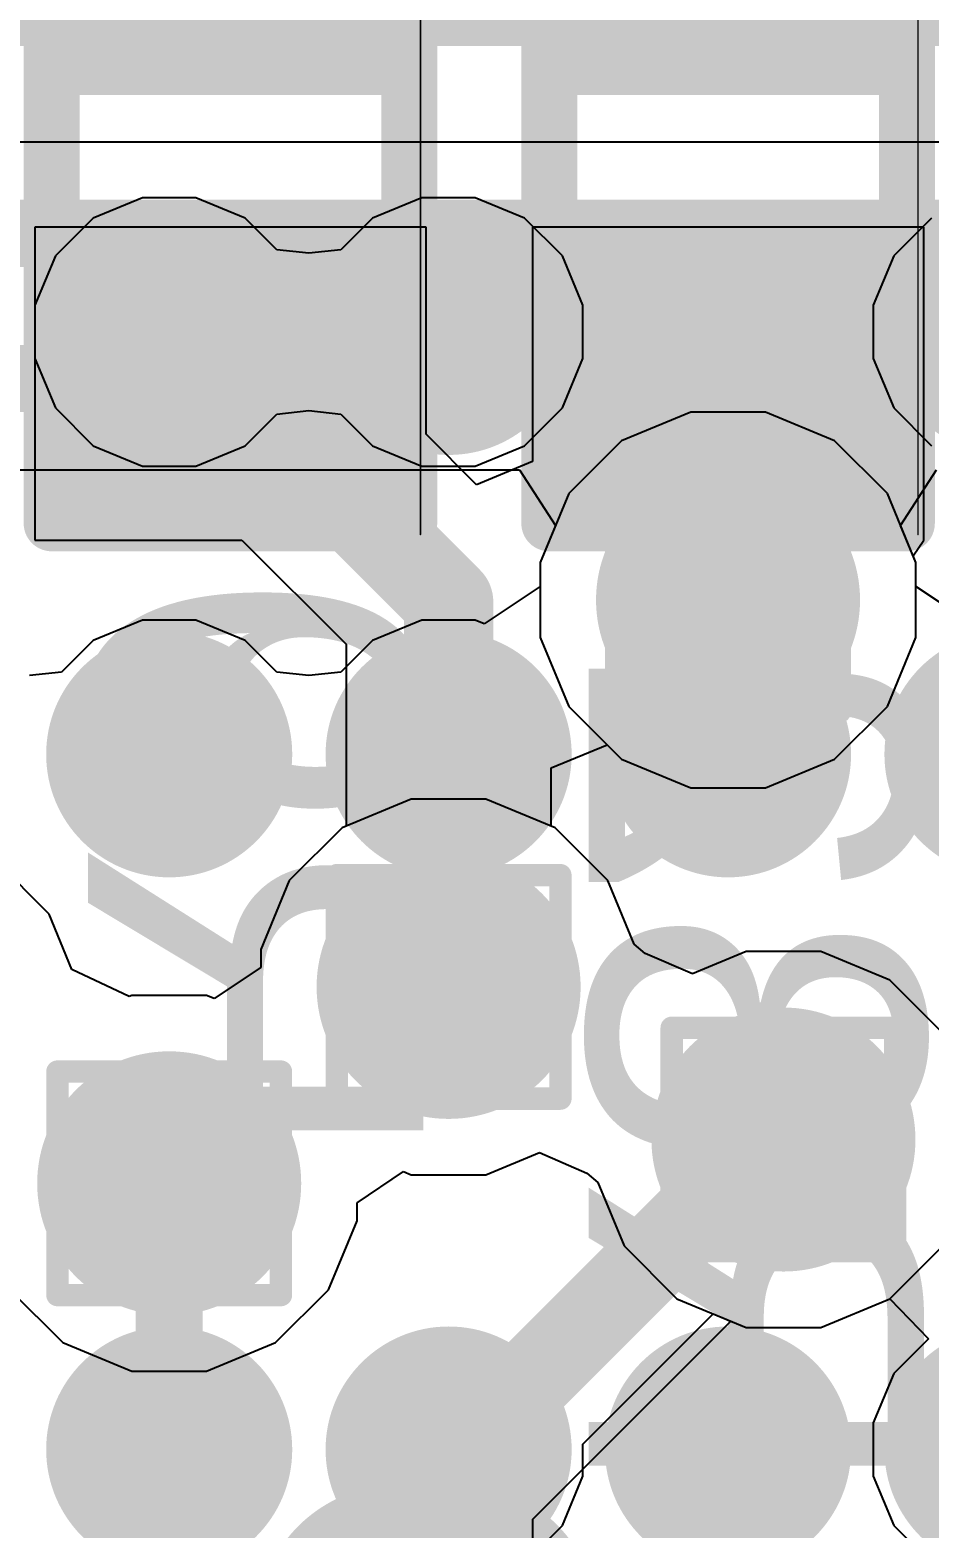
# Model space of a CAD drawing. Header units: inches. Extents: x -11 to 5433, y -4 to 5447.
# Drawn here: x 13.407 to 15.45, y 1.218 to 4.623 of the extents above; entities that cross this region are included whole.
import ezdxf

# ---------------------------------------------------------------- set-up
doc = ezdxf.new("R2010")
doc.units = ezdxf.units.IN
for name, color, linetype in [('Bottom Layer', 5, 'Continuous'), ('Bottom Overlay', 54, 'Continuous'), ('Bottom Paste', 16, 'Continuous'), ('Bottom Solder', 6, 'Continuous'), ('Drill Drawing', 1, 'Continuous'), ('Ground', 16, 'Continuous'), ('Mechanical 4', 56, 'Continuous'), ('Power', 76, 'Continuous'), ('Top Layer', 1, 'Continuous'), ('Top Overlay', 2, 'Continuous'), ('Top Paste', 8, 'Continuous'), ('Top Solder', 216, 'Continuous'), ('Via Holes', 16, 'Continuous')]:
    doc.layers.add(name, color=color, linetype=linetype)
doc.styles.add('Arial', font='', dxfattribs={"height": 0.2})
doc.styles.add('Arial_Bold', font='', dxfattribs={"height": 0.2})
doc.styles.get('Arial').set_extended_font_data('Arial')
doc.styles.get('Arial_Bold').set_extended_font_data('Arial', bold=True)

# ---------------------------------------------------------------- blocks, each defined once
blk = doc.blocks.new('R___0402_B_89')
at = {"layer": 'Bottom Layer'}
for points in [[(-0.2413, 0.3175), (-0.2413, -0.3175), (-0.6985, -0.3175), (-0.6985, 0.3175)], [(0.6985, 0.3175), (0.6985, -0.3175), (0.2413, -0.3175), (0.2413, 0.3175)]]:
    blk.add_hatch(color=5, dxfattribs=at).paths.add_polyline_path(points)
at = {"layer": 'Bottom Paste'}
for points in [[(-0.2413, 0.3175), (-0.2413, -0.3175), (-0.6985, -0.3175), (-0.6985, 0.3175)], [(0.6985, 0.3175), (0.6985, -0.3175), (0.2413, -0.3175), (0.2413, 0.3175)]]:
    blk.add_hatch(color=16, dxfattribs=at).paths.add_polyline_path(points)
at = {"layer": 'Bottom Solder'}
for points in [[(-0.1863, 0.3725), (-0.1863, -0.3725), (-0.7535, -0.3725), (-0.7535, 0.3725)], [(0.7535, 0.3725), (0.7535, -0.3725), (0.1863, -0.3725), (0.1863, 0.3725)]]:
    blk.add_hatch(color=6, dxfattribs=at).paths.add_polyline_path(points)
at = {"layer": 'Bottom Overlay'}
for points in [[(0.7874, 0.4064, 0.127, 0.127, 0), (-0.7874, 0.4064, 0.127, 0.127, 0)], [(-0.7874, -0.4064, 0.127, 0.127, 0), (-0.7874, 0.4064, 0.127, 0.127, 0)], [(0.7874, -0.4064, 0.127, 0.127, 0), (0.7874, 0.4064, 0.127, 0.127, 0)], [(0.8128, 0.4318, 0.00323, 0.00323, 0), (-0.8128, 0.4318, 0.00323, 0.00323, 0)], [(0.7874, -0.4064, 0.127, 0.127, 0), (-0.7874, -0.4064, 0.127, 0.127, 0)]]:
    blk.add_lwpolyline(points, format="xyseb", dxfattribs=at)
for points in [[(-0.8191, 0.4064, 0.0635, 0.0635, 1), (-0.7556, 0.4064, 0.0635, 0.0635, 1)], [(-0.8191, 0.4064, 0.0635, 0.0635, 1), (-0.7556, 0.4064, 0.0635, 0.0635, 1)], [(0.7556, 0.4064, 0.0635, 0.0635, 1), (0.8191, 0.4064, 0.0635, 0.0635, 1)], [(0.7556, 0.4064, 0.0635, 0.0635, 1), (0.8191, 0.4064, 0.0635, 0.0635, 1)], [(-0.8136, 0.4318, 0.00161, 0.00161, 1), (-0.812, 0.4318, 0.00161, 0.00161, 1)], [(0.812, 0.4318, 0.00161, 0.00161, 1), (0.8136, 0.4318, 0.00161, 0.00161, 1)], [(-0.8191, -0.4064, 0.0635, 0.0635, 1), (-0.7556, -0.4064, 0.0635, 0.0635, 1)], [(-0.8191, -0.4064, 0.0635, 0.0635, 1), (-0.7556, -0.4064, 0.0635, 0.0635, 1)], [(0.7556, -0.4064, 0.0635, 0.0635, 1), (0.8191, -0.4064, 0.0635, 0.0635, 1)], [(0.7556, -0.4064, 0.0635, 0.0635, 1), (0.8191, -0.4064, 0.0635, 0.0635, 1)]]:
    blk.add_lwpolyline(points, format="xyseb", close=True, dxfattribs=at)
blk = doc.blocks.new('R___0402_B_105')
at = {"layer": 'Bottom Layer'}
for points in [[(-0.2413, 0.3175), (-0.2413, -0.3175), (-0.6985, -0.3175), (-0.6985, 0.3175)], [(0.6985, 0.3175), (0.6985, -0.3175), (0.2413, -0.3175), (0.2413, 0.3175)]]:
    blk.add_hatch(color=5, dxfattribs=at).paths.add_polyline_path(points)
at = {"layer": 'Bottom Paste'}
for points in [[(-0.2413, 0.3175), (-0.2413, -0.3175), (-0.6985, -0.3175), (-0.6985, 0.3175)], [(0.6985, 0.3175), (0.6985, -0.3175), (0.2413, -0.3175), (0.2413, 0.3175)]]:
    blk.add_hatch(color=16, dxfattribs=at).paths.add_polyline_path(points)
at = {"layer": 'Bottom Solder'}
for points in [[(-0.1863, 0.3725), (-0.1863, -0.3725), (-0.7535, -0.3725), (-0.7535, 0.3725)], [(0.7535, 0.3725), (0.7535, -0.3725), (0.1863, -0.3725), (0.1863, 0.3725)]]:
    blk.add_hatch(color=6, dxfattribs=at).paths.add_polyline_path(points)
at = {"layer": 'Bottom Overlay'}
for points in [[(0.7874, 0.4064, 0.127, 0.127, 0), (-0.7874, 0.4064, 0.127, 0.127, 0)], [(-0.7874, -0.4064, 0.127, 0.127, 0), (-0.7874, 0.4064, 0.127, 0.127, 0)], [(0.7874, -0.4064, 0.127, 0.127, 0), (0.7874, 0.4064, 0.127, 0.127, 0)], [(0.8128, 0.4318, 0.00323, 0.00323, 0), (-0.8128, 0.4318, 0.00323, 0.00323, 0)], [(0.7874, -0.4064, 0.127, 0.127, 0), (-0.7874, -0.4064, 0.127, 0.127, 0)]]:
    blk.add_lwpolyline(points, format="xyseb", dxfattribs=at)
for points in [[(-0.8191, 0.4064, 0.0635, 0.0635, 1), (-0.7556, 0.4064, 0.0635, 0.0635, 1)], [(-0.8191, 0.4064, 0.0635, 0.0635, 1), (-0.7556, 0.4064, 0.0635, 0.0635, 1)], [(0.7556, 0.4064, 0.0635, 0.0635, 1), (0.8191, 0.4064, 0.0635, 0.0635, 1)], [(0.7556, 0.4064, 0.0635, 0.0635, 1), (0.8191, 0.4064, 0.0635, 0.0635, 1)], [(-0.8136, 0.4318, 0.00161, 0.00161, 1), (-0.812, 0.4318, 0.00161, 0.00161, 1)], [(0.812, 0.4318, 0.00161, 0.00161, 1), (0.8136, 0.4318, 0.00161, 0.00161, 1)], [(-0.8191, -0.4064, 0.0635, 0.0635, 1), (-0.7556, -0.4064, 0.0635, 0.0635, 1)], [(-0.8191, -0.4064, 0.0635, 0.0635, 1), (-0.7556, -0.4064, 0.0635, 0.0635, 1)], [(0.7556, -0.4064, 0.0635, 0.0635, 1), (0.8191, -0.4064, 0.0635, 0.0635, 1)], [(0.7556, -0.4064, 0.0635, 0.0635, 1), (0.8191, -0.4064, 0.0635, 0.0635, 1)]]:
    blk.add_lwpolyline(points, format="xyseb", close=True, dxfattribs=at)
blk = doc.blocks.new('ADM6_30_01_5_L_4_2_A_TR_158')
at = {"layer": 'Top Layer'}
h = blk.add_hatch(color=1, dxfattribs=at)
edge = h.paths.add_edge_path()
edge.add_arc((0.3175, 0.79), 0.178, 0, 360)
h = blk.add_hatch(color=1, dxfattribs=at)
edge = h.paths.add_edge_path()
edge.add_arc((0.9525, 0.79), 0.178, 0, 360)
h = blk.add_hatch(color=1, dxfattribs=at)
edge = h.paths.add_edge_path()
edge.add_arc((1.5875, 0.79), 0.178, 0, 360)
h = blk.add_hatch(color=1, dxfattribs=at)
edge = h.paths.add_edge_path()
edge.add_arc((0.3175, -0.79), 0.178, 0, 360)
h = blk.add_hatch(color=1, dxfattribs=at)
edge = h.paths.add_edge_path()
edge.add_arc((0.9525, -0.79), 0.178, 0, 360)
h = blk.add_hatch(color=1, dxfattribs=at)
edge = h.paths.add_edge_path()
edge.add_arc((1.5875, -0.79), 0.178, 0, 360)
h = blk.add_hatch(color=1, dxfattribs=at)
edge = h.paths.add_edge_path()
edge.add_arc((0.3175, -1.75), 0.178, 0, 360)
h = blk.add_hatch(color=1, dxfattribs=at)
edge = h.paths.add_edge_path()
edge.add_arc((0.9525, -1.75), 0.178, 0, 360)
h = blk.add_hatch(color=1, dxfattribs=at)
edge = h.paths.add_edge_path()
edge.add_arc((1.5875, -1.75), 0.178, 0, 360)
at = {"layer": 'Top Paste'}
h = blk.add_hatch(color=8, dxfattribs=at)
edge = h.paths.add_edge_path()
edge.add_arc((0.3175, 0.79), 0.178, 0, 360)
h = blk.add_hatch(color=8, dxfattribs=at)
edge = h.paths.add_edge_path()
edge.add_arc((0.9525, 0.79), 0.178, 0, 360)
h = blk.add_hatch(color=8, dxfattribs=at)
edge = h.paths.add_edge_path()
edge.add_arc((1.5875, 0.79), 0.178, 0, 360)
h = blk.add_hatch(color=8, dxfattribs=at)
edge = h.paths.add_edge_path()
edge.add_arc((0.3175, -0.79), 0.178, 0, 360)
h = blk.add_hatch(color=8, dxfattribs=at)
edge = h.paths.add_edge_path()
edge.add_arc((0.9525, -0.79), 0.178, 0, 360)
h = blk.add_hatch(color=8, dxfattribs=at)
edge = h.paths.add_edge_path()
edge.add_arc((1.5875, -0.79), 0.178, 0, 360)
h = blk.add_hatch(color=8, dxfattribs=at)
edge = h.paths.add_edge_path()
edge.add_arc((0.3175, -1.75), 0.178, 0, 360)
h = blk.add_hatch(color=8, dxfattribs=at)
edge = h.paths.add_edge_path()
edge.add_arc((0.9525, -1.75), 0.178, 0, 360)
h = blk.add_hatch(color=8, dxfattribs=at)
edge = h.paths.add_edge_path()
edge.add_arc((1.5875, -1.75), 0.178, 0, 360)
at = {"layer": 'Top Solder'}
h = blk.add_hatch(color=216, dxfattribs=at)
edge = h.paths.add_edge_path()
edge.add_arc((-0.3175, 0.79), 0.2796, 0, 360)
h = blk.add_hatch(color=216, dxfattribs=at)
edge = h.paths.add_edge_path()
edge.add_arc((0.3175, 0.79), 0.2796, 0, 360)
h = blk.add_hatch(color=216, dxfattribs=at)
edge = h.paths.add_edge_path()
edge.add_arc((0.9525, 0.79), 0.2796, 0, 360)
h = blk.add_hatch(color=216, dxfattribs=at)
edge = h.paths.add_edge_path()
edge.add_arc((1.5875, 0.79), 0.2796, 0, 360)
h = blk.add_hatch(color=216, dxfattribs=at)
edge = h.paths.add_edge_path()
edge.add_arc((-0.3175, -0.79), 0.2796, 0, 360)
h = blk.add_hatch(color=216, dxfattribs=at)
edge = h.paths.add_edge_path()
edge.add_arc((0.3175, -0.79), 0.2796, 0, 360)
h = blk.add_hatch(color=216, dxfattribs=at)
edge = h.paths.add_edge_path()
edge.add_arc((0.9525, -0.79), 0.2796, 0, 360)
h = blk.add_hatch(color=216, dxfattribs=at)
edge = h.paths.add_edge_path()
edge.add_arc((1.5875, -0.79), 0.2796, 0, 360)
h = blk.add_hatch(color=216, dxfattribs=at)
edge = h.paths.add_edge_path()
edge.add_arc((-0.3175, -1.75), 0.2796, 0, 360)
h = blk.add_hatch(color=216, dxfattribs=at)
edge = h.paths.add_edge_path()
edge.add_arc((0.3175, -1.75), 0.2796, 0, 360)
h = blk.add_hatch(color=216, dxfattribs=at)
edge = h.paths.add_edge_path()
edge.add_arc((0.9525, -1.75), 0.2796, 0, 360)
h = blk.add_hatch(color=216, dxfattribs=at)
edge = h.paths.add_edge_path()
edge.add_arc((1.5875, -1.75), 0.2796, 0, 360)
at = {"layer": 'Top Overlay'}
blk.add_lwpolyline([(11.885, -2.5, 0.2, 0.2, 0), (-11.885, -2.5, 0.2, 0.2, 0)], format="xyseb", dxfattribs=at)

msp = doc.modelspace()

# ---------------------------------------------------------------- hatches: boundary and pattern name
at = {"layer": 'Bottom Layer'}
h = msp.add_hatch(color=5, dxfattribs=at)
edge = h.paths.add_edge_path()
edge.add_arc((14.9931, 3.3274), 0.3, 0, 360)
h = msp.add_hatch(color=5, dxfattribs=at)
edge = h.paths.add_edge_path()
edge.add_arc((14.3581, 2.4481), 0.3, 0, 360)
h = msp.add_hatch(color=5, dxfattribs=at)
edge = h.paths.add_edge_path()
edge.add_arc((15.119, 2.1012), 0.3, 0, 360)
h = msp.add_hatch(color=5, dxfattribs=at)
edge = h.paths.add_edge_path()
edge.add_arc((13.7231, 2.0017), 0.3, 0, 360)
at = {"layer": 'Ground'}
h = msp.add_hatch(color=16, dxfattribs=at)
edge = h.paths.add_edge_path()
edge.add_arc((14.9931, 3.3274), 0.3, 0, 360)
h = msp.add_hatch(color=16, dxfattribs=at)
edge = h.paths.add_edge_path()
edge.add_arc((14.3581, 2.4481), 0.3, 0, 360)
h = msp.add_hatch(color=16, dxfattribs=at)
edge = h.paths.add_edge_path()
edge.add_arc((15.119, 2.1012), 0.3, 0, 360)
h = msp.add_hatch(color=16, dxfattribs=at)
edge = h.paths.add_edge_path()
edge.add_arc((13.7231, 2.0017), 0.3, 0, 360)
at = {"layer": 'Power'}
h = msp.add_hatch(color=76, dxfattribs=at)
edge = h.paths.add_edge_path()
edge.add_arc((14.9931, 3.3274), 0.3, 0, 360)
h = msp.add_hatch(color=76, dxfattribs=at)
edge = h.paths.add_edge_path()
edge.add_arc((14.3581, 2.4481), 0.3, 0, 360)
h = msp.add_hatch(color=76, dxfattribs=at)
edge = h.paths.add_edge_path()
edge.add_arc((15.119, 2.1012), 0.3, 0, 360)
h = msp.add_hatch(color=76, dxfattribs=at)
edge = h.paths.add_edge_path()
edge.add_arc((13.7231, 2.0017), 0.3, 0, 360)
at = {"layer": 'Top Layer'}
h = msp.add_hatch(color=1, dxfattribs=at)
edge = h.paths.add_edge_path()
edge.add_arc((14.9931, 3.3274), 0.3, 0, 360)
h = msp.add_hatch(color=1, dxfattribs=at)
edge = h.paths.add_edge_path()
edge.add_arc((14.3581, 2.4481), 0.3, 0, 360)
h = msp.add_hatch(color=1, dxfattribs=at)
edge = h.paths.add_edge_path()
edge.add_arc((15.119, 2.1012), 0.3, 0, 360)
h = msp.add_hatch(color=1, dxfattribs=at)
edge = h.paths.add_edge_path()
edge.add_arc((13.7231, 2.0017), 0.3, 0, 360)
msp.add_hatch(color=1, dxfattribs=at).paths.add_polyline_path([(14.8672, 0.2362), (15.119, 0.2362), (15.119, 1.5824), (14.8672, 1.5824)])
at = {"layer": 'Via Holes'}
h = msp.add_hatch(color=7, dxfattribs=at)
edge = h.paths.add_edge_path()
edge.add_arc((14.9931, 3.3274), 0.15, 0, 360)
h = msp.add_hatch(color=7, dxfattribs=at)
edge = h.paths.add_edge_path()
edge.add_arc((14.3581, 2.4481), 0.15, 0, 360)
h = msp.add_hatch(color=7, dxfattribs=at)
edge = h.paths.add_edge_path()
edge.add_arc((15.119, 2.1012), 0.15, 0, 360)
h = msp.add_hatch(color=7, dxfattribs=at)
edge = h.paths.add_edge_path()
edge.add_arc((13.7231, 2.0017), 0.15, 0, 360)

# ---------------------------------------------------------------- linework, layer by layer
at = {"layer": 'Bottom Layer'}
for p, q in [((14.3068, 4.1747), (13.4178, 4.1747)), ((13.4178, 4.1747), (13.4178, 3.4635)), ((14.3068, 3.7042), (14.3068, 4.1747)), ((15.4377, 4.1747), (14.5487, 4.1747)), ((14.5487, 4.1747), (14.5487, 3.6419)), ((15.4377, 3.4635), (15.4377, 4.1747)), ((14.4217, 3.5893), (14.3068, 3.7042)), ((14.5487, 3.6419), (14.4217, 3.5893)), ((13.4178, 3.4635), (13.8883, 3.4635)), ((13.8883, 3.4635), (14.125, 3.2267)), ((15.4138, 3.4276), (15.4377, 3.4635)), ((15.4377, 3.4635), (15.4377, 3.4635)), ((15.4201, 3.4124), (15.4138, 3.4276)), ((15.4201, 3.2425), (15.4201, 3.4124)), ((15.3551, 3.0856), (15.4201, 3.2425)), ((14.125, 3.2267), (14.125, 2.8137)), ((15.235, 2.9655), (15.3551, 3.0856)), ((14.5912, 2.9459), (14.7182, 2.9985)), ((14.7182, 2.9985), (14.7512, 2.9655)), ((14.7512, 2.9655), (14.9082, 2.9004)), ((15.078, 2.9004), (15.235, 2.9655)), ((14.5912, 2.8137), (14.5912, 2.9459)), ((14.9082, 2.9004), (15.078, 2.9004)), ((14.1162, 2.81), (13.9961, 2.6899)), ((14.125, 2.8137), (14.1162, 2.81)), ((14.6, 2.81), (14.5912, 2.8137)), ((14.7201, 2.6899), (14.6, 2.81)), ((13.4501, 2.6136), (13.33, 2.7337)), ((13.9961, 2.6899), (13.9311, 2.533)), ((14.7799, 2.5456), (14.7201, 2.6899)), ((13.5021, 2.488), (13.4501, 2.6136)), ((13.9311, 2.533), (13.9311, 2.4921)), ((14.8049, 2.5243), (14.7799, 2.5456)), ((14.9121, 2.4777), (14.8049, 2.5243)), ((15.034, 2.5282), (14.9121, 2.4777)), ((15.2039, 2.5282), (15.034, 2.5282)), ((15.3608, 2.4632), (15.2039, 2.5282)), ((13.6324, 2.4264), (13.5021, 2.488)), ((13.9311, 2.4921), (13.8255, 2.4215)), ((15.481, 2.3431), (15.3608, 2.4632)), ((13.6382, 2.4287), (13.6324, 2.4264)), ((13.808, 2.4287), (13.6382, 2.4287)), ((13.8255, 2.4215), (13.808, 2.4287)), ((15.3608, 1.7392), (15.481, 1.8593)), ((15.2039, 1.6742), (15.3608, 1.7392)), ((14.5492, 1.2384), (14.9993, 1.6886)), ((14.9993, 1.6886), (15.034, 1.6742)), ((15.034, 1.6742), (15.2039, 1.6742)), ((14.5492, 0.1266), (14.5492, 1.2384))]:
    msp.add_line(p, q, dxfattribs=at)
for points in [[(13.8623, 3.8191, 0.2032, 0.2032, 0), (14.3581, 3.3233, 0.2032, 0.2032, 0)], [(14.9931, 3.3274, 0.2032, 0.2032, 0), (14.9931, 3.8191, 0.2032, 0.2032, 0)], [(14.3581, 2.4481, 0.2032, 0.2032, 0), (14.3581, 3.3233, 0.2032, 0.2032, 0)], [(14.342, 1.3242, 0.1524, 0.1524, 0), (15.119, 2.1012, 0.1524, 0.1524, 0)], [(13.7231, 1.1755, 0.1524, 0.1524, 0), (13.7231, 2.0017, 0.1524, 0.1524, 0)], [(14.342, 0.1265, 0.1524, 0.1524, 0), (14.342, 1.3242, 0.1524, 0.1524, 0)], [(12.8789, 0.3313, 0.1524, 0.1524, 0), (13.7231, 1.1755, 0.1524, 0.1524, 0)]]:
    msp.add_lwpolyline(points, format="xyseb", dxfattribs=at)
for points in [[(13.8115, 3.8191, 0.1016, 0.1016, 1), (13.9131, 3.8191, 0.1016, 0.1016, 1)], [(14.9423, 3.8191, 0.1016, 0.1016, 1), (15.0439, 3.8191, 0.1016, 0.1016, 1)], [(14.3073, 3.3233, 0.1016, 0.1016, 1), (14.4089, 3.3233, 0.1016, 0.1016, 1)], [(14.3073, 3.3233, 0.1016, 0.1016, 1), (14.4089, 3.3233, 0.1016, 0.1016, 1)], [(14.9423, 3.3274, 0.1016, 0.1016, 1), (15.0439, 3.3274, 0.1016, 0.1016, 1)], [(14.3073, 2.4481, 0.1016, 0.1016, 1), (14.4089, 2.4481, 0.1016, 0.1016, 1)], [(15.0809, 2.1012, 0.0762, 0.0762, 1), (15.1571, 2.1012, 0.0762, 0.0762, 1)], [(13.685, 2.0017, 0.0762, 0.0762, 1), (13.7612, 2.0017, 0.0762, 0.0762, 1)], [(14.3039, 1.3242, 0.0762, 0.0762, 1), (14.3801, 1.3242, 0.0762, 0.0762, 1)], [(14.3039, 1.3242, 0.0762, 0.0762, 1), (14.3801, 1.3242, 0.0762, 0.0762, 1)], [(13.685, 1.1755, 0.0762, 0.0762, 1), (13.7612, 1.1755, 0.0762, 0.0762, 1)], [(13.685, 1.1755, 0.0762, 0.0762, 1), (13.7612, 1.1755, 0.0762, 0.0762, 1)]]:
    msp.add_lwpolyline(points, format="xyseb", close=True, dxfattribs=at)
at = {"layer": 'Drill Drawing'}
for points in [[(14.7391, 3.5814, 0.0508, 0.0508, 0), (15.2471, 3.5814, 0.0508, 0.0508, 0)], [(14.7391, 3.0734, 0.0508, 0.0508, 0), (14.7391, 3.5814, 0.0508, 0.0508, 0)], [(15.2471, 3.0734, 0.0508, 0.0508, 0), (15.2471, 3.5814, 0.0508, 0.0508, 0)], [(14.8407, 3.4798, 0.0508, 0.0508, 0), (15.1455, 3.4798, 0.0508, 0.0508, 0)], [(14.8407, 3.175, 0.0508, 0.0508, 0), (14.8407, 3.4798, 0.0508, 0.0508, 0)], [(15.1455, 3.175, 0.0508, 0.0508, 0), (15.1455, 3.4798, 0.0508, 0.0508, 0)], [(14.8407, 3.175, 0.0508, 0.0508, 0), (15.1455, 3.175, 0.0508, 0.0508, 0)], [(14.7391, 3.0734, 0.0508, 0.0508, 0), (15.2471, 3.0734, 0.0508, 0.0508, 0)], [(14.1041, 2.7021, 0.0508, 0.0508, 0), (14.6121, 2.7021, 0.0508, 0.0508, 0)], [(14.1041, 2.1941, 0.0508, 0.0508, 0), (14.1041, 2.7021, 0.0508, 0.0508, 0)], [(14.6121, 2.1941, 0.0508, 0.0508, 0), (14.6121, 2.7021, 0.0508, 0.0508, 0)], [(14.2057, 2.6005, 0.0508, 0.0508, 0), (14.5105, 2.6005, 0.0508, 0.0508, 0)], [(14.2057, 2.2957, 0.0508, 0.0508, 0), (14.2057, 2.6005, 0.0508, 0.0508, 0)], [(14.5105, 2.2957, 0.0508, 0.0508, 0), (14.5105, 2.6005, 0.0508, 0.0508, 0)], [(14.865, 2.3552, 0.0508, 0.0508, 0), (15.373, 2.3552, 0.0508, 0.0508, 0)], [(14.865, 1.8472, 0.0508, 0.0508, 0), (14.865, 2.3552, 0.0508, 0.0508, 0)], [(15.373, 1.8472, 0.0508, 0.0508, 0), (15.373, 2.3552, 0.0508, 0.0508, 0)], [(14.2057, 2.2957, 0.0508, 0.0508, 0), (14.5105, 2.2957, 0.0508, 0.0508, 0)], [(13.4691, 2.2557, 0.0508, 0.0508, 0), (13.9771, 2.2557, 0.0508, 0.0508, 0)], [(13.4691, 1.7477, 0.0508, 0.0508, 0), (13.4691, 2.2557, 0.0508, 0.0508, 0)], [(13.9771, 1.7477, 0.0508, 0.0508, 0), (13.9771, 2.2557, 0.0508, 0.0508, 0)], [(14.9666, 2.2536, 0.0508, 0.0508, 0), (15.2714, 2.2536, 0.0508, 0.0508, 0)], [(14.9666, 1.9488, 0.0508, 0.0508, 0), (14.9666, 2.2536, 0.0508, 0.0508, 0)], [(15.2714, 1.9488, 0.0508, 0.0508, 0), (15.2714, 2.2536, 0.0508, 0.0508, 0)], [(14.1041, 2.1941, 0.0508, 0.0508, 0), (14.6121, 2.1941, 0.0508, 0.0508, 0)], [(13.5707, 2.1541, 0.0508, 0.0508, 0), (13.8755, 2.1541, 0.0508, 0.0508, 0)], [(13.5707, 1.8493, 0.0508, 0.0508, 0), (13.5707, 2.1541, 0.0508, 0.0508, 0)], [(13.8755, 1.8493, 0.0508, 0.0508, 0), (13.8755, 2.1541, 0.0508, 0.0508, 0)], [(14.9666, 1.9488, 0.0508, 0.0508, 0), (15.2714, 1.9488, 0.0508, 0.0508, 0)], [(13.5707, 1.8493, 0.0508, 0.0508, 0), (13.8755, 1.8493, 0.0508, 0.0508, 0)], [(14.865, 1.8472, 0.0508, 0.0508, 0), (15.373, 1.8472, 0.0508, 0.0508, 0)], [(13.4691, 1.7477, 0.0508, 0.0508, 0), (13.9771, 1.7477, 0.0508, 0.0508, 0)]]:
    msp.add_lwpolyline(points, format="xyseb", dxfattribs=at)
for points in [[(14.7264, 3.5814, 0.0254, 0.0254, 1), (14.7518, 3.5814, 0.0254, 0.0254, 1)], [(14.7264, 3.5814, 0.0254, 0.0254, 1), (14.7518, 3.5814, 0.0254, 0.0254, 1)], [(15.2344, 3.5814, 0.0254, 0.0254, 1), (15.2598, 3.5814, 0.0254, 0.0254, 1)], [(15.2344, 3.5814, 0.0254, 0.0254, 1), (15.2598, 3.5814, 0.0254, 0.0254, 1)], [(14.828, 3.4798, 0.0254, 0.0254, 1), (14.8534, 3.4798, 0.0254, 0.0254, 1)], [(14.828, 3.4798, 0.0254, 0.0254, 1), (14.8534, 3.4798, 0.0254, 0.0254, 1)], [(15.1328, 3.4798, 0.0254, 0.0254, 1), (15.1582, 3.4798, 0.0254, 0.0254, 1)], [(15.1328, 3.4798, 0.0254, 0.0254, 1), (15.1582, 3.4798, 0.0254, 0.0254, 1)], [(14.828, 3.175, 0.0254, 0.0254, 1), (14.8534, 3.175, 0.0254, 0.0254, 1)], [(14.828, 3.175, 0.0254, 0.0254, 1), (14.8534, 3.175, 0.0254, 0.0254, 1)], [(15.1328, 3.175, 0.0254, 0.0254, 1), (15.1582, 3.175, 0.0254, 0.0254, 1)], [(15.1328, 3.175, 0.0254, 0.0254, 1), (15.1582, 3.175, 0.0254, 0.0254, 1)], [(14.7264, 3.0734, 0.0254, 0.0254, 1), (14.7518, 3.0734, 0.0254, 0.0254, 1)], [(14.7264, 3.0734, 0.0254, 0.0254, 1), (14.7518, 3.0734, 0.0254, 0.0254, 1)], [(15.2344, 3.0734, 0.0254, 0.0254, 1), (15.2598, 3.0734, 0.0254, 0.0254, 1)], [(15.2344, 3.0734, 0.0254, 0.0254, 1), (15.2598, 3.0734, 0.0254, 0.0254, 1)], [(14.0914, 2.7021, 0.0254, 0.0254, 1), (14.1168, 2.7021, 0.0254, 0.0254, 1)], [(14.0914, 2.7021, 0.0254, 0.0254, 1), (14.1168, 2.7021, 0.0254, 0.0254, 1)], [(14.5994, 2.7021, 0.0254, 0.0254, 1), (14.6248, 2.7021, 0.0254, 0.0254, 1)], [(14.5994, 2.7021, 0.0254, 0.0254, 1), (14.6248, 2.7021, 0.0254, 0.0254, 1)], [(14.193, 2.6005, 0.0254, 0.0254, 1), (14.2184, 2.6005, 0.0254, 0.0254, 1)], [(14.193, 2.6005, 0.0254, 0.0254, 1), (14.2184, 2.6005, 0.0254, 0.0254, 1)], [(14.4978, 2.6005, 0.0254, 0.0254, 1), (14.5232, 2.6005, 0.0254, 0.0254, 1)], [(14.4978, 2.6005, 0.0254, 0.0254, 1), (14.5232, 2.6005, 0.0254, 0.0254, 1)], [(14.8523, 2.3552, 0.0254, 0.0254, 1), (14.8777, 2.3552, 0.0254, 0.0254, 1)], [(14.8523, 2.3552, 0.0254, 0.0254, 1), (14.8777, 2.3552, 0.0254, 0.0254, 1)], [(15.3603, 2.3552, 0.0254, 0.0254, 1), (15.3857, 2.3552, 0.0254, 0.0254, 1)], [(15.3603, 2.3552, 0.0254, 0.0254, 1), (15.3857, 2.3552, 0.0254, 0.0254, 1)], [(14.193, 2.2957, 0.0254, 0.0254, 1), (14.2184, 2.2957, 0.0254, 0.0254, 1)], [(14.193, 2.2957, 0.0254, 0.0254, 1), (14.2184, 2.2957, 0.0254, 0.0254, 1)], [(14.4978, 2.2957, 0.0254, 0.0254, 1), (14.5232, 2.2957, 0.0254, 0.0254, 1)], [(14.4978, 2.2957, 0.0254, 0.0254, 1), (14.5232, 2.2957, 0.0254, 0.0254, 1)], [(13.4564, 2.2557, 0.0254, 0.0254, 1), (13.4818, 2.2557, 0.0254, 0.0254, 1)], [(13.4564, 2.2557, 0.0254, 0.0254, 1), (13.4818, 2.2557, 0.0254, 0.0254, 1)], [(13.9644, 2.2557, 0.0254, 0.0254, 1), (13.9898, 2.2557, 0.0254, 0.0254, 1)], [(13.9644, 2.2557, 0.0254, 0.0254, 1), (13.9898, 2.2557, 0.0254, 0.0254, 1)], [(14.9539, 2.2536, 0.0254, 0.0254, 1), (14.9793, 2.2536, 0.0254, 0.0254, 1)], [(14.9539, 2.2536, 0.0254, 0.0254, 1), (14.9793, 2.2536, 0.0254, 0.0254, 1)], [(15.2587, 2.2536, 0.0254, 0.0254, 1), (15.2841, 2.2536, 0.0254, 0.0254, 1)], [(15.2587, 2.2536, 0.0254, 0.0254, 1), (15.2841, 2.2536, 0.0254, 0.0254, 1)], [(14.0914, 2.1941, 0.0254, 0.0254, 1), (14.1168, 2.1941, 0.0254, 0.0254, 1)], [(14.0914, 2.1941, 0.0254, 0.0254, 1), (14.1168, 2.1941, 0.0254, 0.0254, 1)], [(14.5994, 2.1941, 0.0254, 0.0254, 1), (14.6248, 2.1941, 0.0254, 0.0254, 1)], [(14.5994, 2.1941, 0.0254, 0.0254, 1), (14.6248, 2.1941, 0.0254, 0.0254, 1)], [(13.558, 2.1541, 0.0254, 0.0254, 1), (13.5834, 2.1541, 0.0254, 0.0254, 1)], [(13.558, 2.1541, 0.0254, 0.0254, 1), (13.5834, 2.1541, 0.0254, 0.0254, 1)], [(13.8628, 2.1541, 0.0254, 0.0254, 1), (13.8882, 2.1541, 0.0254, 0.0254, 1)], [(13.8628, 2.1541, 0.0254, 0.0254, 1), (13.8882, 2.1541, 0.0254, 0.0254, 1)], [(14.9539, 1.9488, 0.0254, 0.0254, 1), (14.9793, 1.9488, 0.0254, 0.0254, 1)], [(14.9539, 1.9488, 0.0254, 0.0254, 1), (14.9793, 1.9488, 0.0254, 0.0254, 1)], [(15.2587, 1.9488, 0.0254, 0.0254, 1), (15.2841, 1.9488, 0.0254, 0.0254, 1)], [(15.2587, 1.9488, 0.0254, 0.0254, 1), (15.2841, 1.9488, 0.0254, 0.0254, 1)], [(13.558, 1.8493, 0.0254, 0.0254, 1), (13.5834, 1.8493, 0.0254, 0.0254, 1)], [(13.558, 1.8493, 0.0254, 0.0254, 1), (13.5834, 1.8493, 0.0254, 0.0254, 1)], [(13.8628, 1.8493, 0.0254, 0.0254, 1), (13.8882, 1.8493, 0.0254, 0.0254, 1)], [(13.8628, 1.8493, 0.0254, 0.0254, 1), (13.8882, 1.8493, 0.0254, 0.0254, 1)], [(14.8523, 1.8472, 0.0254, 0.0254, 1), (14.8777, 1.8472, 0.0254, 0.0254, 1)], [(14.8523, 1.8472, 0.0254, 0.0254, 1), (14.8777, 1.8472, 0.0254, 0.0254, 1)], [(15.3603, 1.8472, 0.0254, 0.0254, 1), (15.3857, 1.8472, 0.0254, 0.0254, 1)], [(15.3603, 1.8472, 0.0254, 0.0254, 1), (15.3857, 1.8472, 0.0254, 0.0254, 1)], [(13.4564, 1.7477, 0.0254, 0.0254, 1), (13.4818, 1.7477, 0.0254, 0.0254, 1)], [(13.4564, 1.7477, 0.0254, 0.0254, 1), (13.4818, 1.7477, 0.0254, 0.0254, 1)], [(13.9644, 1.7477, 0.0254, 0.0254, 1), (13.9898, 1.7477, 0.0254, 0.0254, 1)], [(13.9644, 1.7477, 0.0254, 0.0254, 1), (13.9898, 1.7477, 0.0254, 0.0254, 1)]]:
    msp.add_lwpolyline(points, format="xyseb", close=True, dxfattribs=at)
at = {"layer": 'Ground'}
for p, q in [((18.2791, 4.368), (7.8028, 4.368)), ((7.5802, 3.6235), (14.5193, 3.6235)), ((14.5193, 3.6235), (14.6009, 3.4965)), ((15.3853, 3.4965), (15.4669, 3.6235)), ((14.6009, 3.4965), (14.5661, 3.4124)), ((15.4201, 3.4124), (15.3853, 3.4965)), ((14.5661, 3.4124), (14.5661, 3.2425)), ((15.4201, 3.2425), (15.4201, 3.4124)), ((14.5661, 3.2425), (14.6311, 3.0856)), ((15.3551, 3.0856), (15.4201, 3.2425)), ((14.6311, 3.0856), (14.7512, 2.9655)), ((15.235, 2.9655), (15.3551, 3.0856)), ((14.7512, 2.9655), (14.9082, 2.9004)), ((15.078, 2.9004), (15.235, 2.9655)), ((14.9082, 2.9004), (15.078, 2.9004)), ((14.2732, 2.8751), (14.1162, 2.81)), ((14.443, 2.8751), (14.2732, 2.8751)), ((14.6, 2.81), (14.443, 2.8751)), ((14.1162, 2.81), (13.9961, 2.6899)), ((14.7201, 2.6899), (14.6, 2.81)), ((13.4501, 2.6136), (13.33, 2.7337)), ((13.9961, 2.6899), (13.9311, 2.533)), ((14.7799, 2.5456), (14.7201, 2.6899)), ((13.5021, 2.488), (13.4501, 2.6136)), ((13.9311, 2.533), (13.9311, 2.4921)), ((14.8049, 2.5243), (14.7799, 2.5456)), ((14.9121, 2.4777), (14.8049, 2.5243)), ((15.034, 2.5282), (14.9121, 2.4777)), ((15.2039, 2.5282), (15.034, 2.5282)), ((15.3608, 2.4632), (15.2039, 2.5282)), ((13.6324, 2.4264), (13.5021, 2.488)), ((13.9311, 2.4921), (13.8255, 2.4215)), ((15.481, 2.3431), (15.3608, 2.4632)), ((13.6382, 2.4287), (13.6324, 2.4264)), ((13.808, 2.4287), (13.6382, 2.4287)), ((13.8255, 2.4215), (13.808, 2.4287)), ((14.443, 2.0211), (14.565, 2.0716)), ((14.565, 2.0716), (14.6721, 2.0249)), ((14.1501, 1.9577), (14.2557, 2.0283)), ((14.2557, 2.0283), (14.2732, 2.0211)), ((14.2732, 2.0211), (14.443, 2.0211)), ((14.6721, 2.0249), (14.6972, 2.0037)), ((14.6972, 2.0037), (14.757, 1.8593)), ((14.1501, 1.9168), (14.1501, 1.9577)), ((14.0851, 1.7599), (14.1501, 1.9168)), ((14.757, 1.8593), (14.8771, 1.7392)), ((15.3608, 1.7392), (15.481, 1.8593)), ((13.3611, 1.7599), (13.4812, 1.6398)), ((13.965, 1.6398), (14.0851, 1.7599)), ((14.8771, 1.7392), (15.034, 1.6742)), ((15.2039, 1.6742), (15.3608, 1.7392)), ((15.034, 1.6742), (15.2039, 1.6742)), ((13.4812, 1.6398), (13.6382, 1.5747)), ((13.808, 1.5747), (13.965, 1.6398)), ((13.6382, 1.5747), (13.808, 1.5747))]:
    msp.add_line(p, q, dxfattribs=at)
for points in [[(7.717, 4.1608, 0.1524, 0.1524, 0), (20.9852, 4.1608, 0.1524, 0.1524, 0)], [(7.5802, 3.8306, 0.1524, 0.1524, 0), (21.122, 3.8306, 0.1524, 0.1524, 0)]]:
    msp.add_lwpolyline(points, format="xyseb", dxfattribs=at)
at = {"layer": 'Mechanical 4'}
msp.add_lwpolyline([(19.3747, 2.125, 0.0127, 0.0127, 1), (11.1197, 2.125, 0.0127, 0.0127, 1)], format="xyseb", close=True, dxfattribs=at)
msp.add_lwpolyline([(19.3747, 2.125, 0.0127, 0.0127, -1), (11.1197, 2.125, 0.0127, 0.0127, 0)], format="xyseb", dxfattribs=at)
at = {"layer": 'Power'}
for p, q in [((14.9082, 3.7544), (14.7512, 3.6894)), ((15.078, 3.7544), (14.9082, 3.7544)), ((15.235, 3.6894), (15.078, 3.7544)), ((14.7512, 3.6894), (14.6311, 3.5693)), ((15.3551, 3.5693), (15.235, 3.6894)), ((14.6311, 3.5693), (14.5661, 3.4124)), ((15.4201, 3.4124), (15.3551, 3.5693)), ((14.5661, 3.4124), (14.5661, 3.2425)), ((15.4201, 3.2425), (15.4201, 3.4124)), ((14.5661, 3.2425), (14.6311, 3.0856)), ((15.3551, 3.0856), (15.4201, 3.2425)), ((14.6311, 3.0856), (14.7512, 2.9655)), ((15.235, 2.9655), (15.3551, 3.0856)), ((14.7512, 2.9655), (14.9082, 2.9004)), ((15.078, 2.9004), (15.235, 2.9655)), ((14.9082, 2.9004), (15.078, 2.9004)), ((14.2732, 2.8751), (14.1162, 2.81)), ((14.443, 2.8751), (14.2732, 2.8751)), ((14.6, 2.81), (14.443, 2.8751)), ((14.1162, 2.81), (13.9961, 2.6899)), ((14.7201, 2.6899), (14.6, 2.81)), ((13.4501, 2.6136), (13.33, 2.7337)), ((13.9961, 2.6899), (13.9311, 2.533)), ((14.7799, 2.5456), (14.7201, 2.6899)), ((13.5021, 2.488), (13.4501, 2.6136)), ((13.9311, 2.533), (13.9311, 2.4921)), ((14.8049, 2.5243), (14.7799, 2.5456)), ((14.9121, 2.4777), (14.8049, 2.5243)), ((15.034, 2.5282), (14.9121, 2.4777)), ((15.2039, 2.5282), (15.034, 2.5282)), ((15.3608, 2.4632), (15.2039, 2.5282)), ((13.6324, 2.4264), (13.5021, 2.488)), ((13.9311, 2.4921), (13.8255, 2.4215)), ((15.481, 2.3431), (15.3608, 2.4632)), ((13.6382, 2.4287), (13.6324, 2.4264)), ((13.808, 2.4287), (13.6382, 2.4287)), ((13.8255, 2.4215), (13.808, 2.4287)), ((14.443, 2.0211), (14.565, 2.0716)), ((14.565, 2.0716), (14.6721, 2.0249)), ((14.1501, 1.9577), (14.2557, 2.0283)), ((14.2557, 2.0283), (14.2732, 2.0211)), ((14.2732, 2.0211), (14.443, 2.0211)), ((14.6721, 2.0249), (14.6972, 2.0037)), ((14.6972, 2.0037), (14.757, 1.8593)), ((14.1501, 1.9168), (14.1501, 1.9577)), ((14.0851, 1.7599), (14.1501, 1.9168)), ((14.757, 1.8593), (14.8771, 1.7392)), ((15.3608, 1.7392), (15.481, 1.8593)), ((13.3611, 1.7599), (13.4812, 1.6398)), ((13.965, 1.6398), (14.0851, 1.7599)), ((14.8771, 1.7392), (15.034, 1.6742)), ((15.2039, 1.6742), (15.3608, 1.7392)), ((15.034, 1.6742), (15.2039, 1.6742)), ((13.4812, 1.6398), (13.6382, 1.5747)), ((13.808, 1.5747), (13.965, 1.6398)), ((13.6382, 1.5747), (13.808, 1.5747))]:
    msp.add_line(p, q, dxfattribs=at)
at = {"layer": 'Top Layer'}
for p, q in [((13.6624, 4.2417), (13.5503, 4.1953)), ((13.7838, 4.2417), (13.6624, 4.2417)), ((13.8959, 4.1953), (13.7838, 4.2417)), ((14.2974, 4.2417), (14.1853, 4.1953)), ((14.4188, 4.2417), (14.2974, 4.2417)), ((14.5309, 4.1953), (14.4188, 4.2417)), ((13.5503, 4.1953), (13.4645, 4.1095)), ((13.9678, 4.1234), (13.8959, 4.1953)), ((14.1853, 4.1953), (14.1134, 4.1234)), ((14.6167, 4.1095), (14.5309, 4.1953)), ((15.4553, 4.1953), (15.3695, 4.1095)), ((14.0406, 4.1157), (13.9678, 4.1234)), ((14.1134, 4.1234), (14.0406, 4.1157)), ((13.4645, 4.1095), (13.4181, 3.9974)), ((14.6631, 3.9974), (14.6167, 4.1095)), ((15.3695, 4.1095), (15.3231, 3.9974)), ((13.4181, 3.9974), (13.4181, 3.8761)), ((14.6631, 3.8761), (14.6631, 3.9974)), ((15.3231, 3.9974), (15.3231, 3.8761)), ((13.4181, 3.8761), (13.4645, 3.764)), ((14.6167, 3.764), (14.6631, 3.8761)), ((15.3231, 3.8761), (15.3695, 3.764)), ((13.4645, 3.764), (13.5503, 3.6782)), ((13.8959, 3.6782), (13.9678, 3.7501)), ((13.9678, 3.7501), (14.0406, 3.7578)), ((14.0406, 3.7578), (14.1134, 3.7501)), ((14.1134, 3.7501), (14.1853, 3.6782)), ((14.5309, 3.6782), (14.6167, 3.764)), ((14.9082, 3.7544), (14.7512, 3.6894)), ((15.078, 3.7544), (14.9082, 3.7544)), ((15.235, 3.6894), (15.078, 3.7544)), ((15.3695, 3.764), (15.4553, 3.6782)), ((13.5503, 3.6782), (13.6624, 3.6317)), ((13.7838, 3.6317), (13.8959, 3.6782)), ((14.1853, 3.6782), (14.2974, 3.6317)), ((14.4188, 3.6317), (14.5309, 3.6782)), ((14.7512, 3.6894), (14.6311, 3.5693)), ((15.3551, 3.5693), (15.235, 3.6894)), ((13.6624, 3.6317), (13.7838, 3.6317)), ((14.2974, 3.6317), (14.4188, 3.6317)), ((14.6311, 3.5693), (14.5661, 3.4124)), ((15.4201, 3.4124), (15.3551, 3.5693)), ((14.5661, 3.4124), (14.5661, 3.3582)), ((15.4201, 3.3582), (15.4201, 3.4124)), ((14.5661, 3.3582), (14.4391, 3.2733)), ((15.5471, 3.2733), (15.4201, 3.3582)), ((13.6624, 3.2817), (13.5503, 3.2353)), ((13.7838, 3.2817), (13.6624, 3.2817)), ((13.8959, 3.2353), (13.7838, 3.2817)), ((14.2974, 3.2817), (14.1853, 3.2353)), ((14.4188, 3.2817), (14.2974, 3.2817)), ((14.4391, 3.2733), (14.4188, 3.2817)), ((13.5503, 3.2353), (13.4784, 3.1634)), ((13.9678, 3.1634), (13.8959, 3.2353)), ((14.1853, 3.2353), (14.1134, 3.1634)), ((13.4784, 3.1634), (13.4056, 3.1557)), ((14.0406, 3.1557), (13.9678, 3.1634)), ((14.1134, 3.1634), (14.0406, 3.1557)), ((15.2039, 1.6742), (15.3608, 1.7392)), ((15.3608, 1.7392), (15.4486, 1.6486)), ((14.6631, 1.4087), (14.9595, 1.7051)), ((14.9595, 1.7051), (15.034, 1.6742)), ((15.034, 1.6742), (15.2039, 1.6742)), ((15.4486, 1.6486), (15.3695, 1.5695)), ((15.3695, 1.5695), (15.3231, 1.4574)), ((15.3231, 1.4574), (15.3231, 1.3361)), ((14.6631, 1.3361), (14.6631, 1.4087)), ((14.6167, 1.224), (14.6631, 1.3361)), ((15.3231, 1.3361), (15.3695, 1.224)), ((14.5309, 1.1382), (14.6167, 1.224)), ((15.3695, 1.224), (15.4553, 1.1382))]:
    msp.add_line(p, q, dxfattribs=at)
for points in [[(14.9931, 2.9767, 0.1524, 0.1524, 0), (14.9931, 3.3274, 0.1524, 0.1524, 0)], [(14.3581, 2.4481, 0.1524, 0.1524, 0), (14.3581, 2.9767, 0.1524, 0.1524, 0)], [(14.3581, 1.3967, 0.1524, 0.1524, 0), (15.0626, 2.1012, 0.1524, 0.1524, 0)], [(15.0626, 2.1012, 0.1524, 0.1524, 0), (15.119, 2.1012, 0.1524, 0.1524, 0)], [(13.7231, 1.3967, 0.1524, 0.1524, 0), (13.7231, 2.0017, 0.1524, 0.1524, 0)]]:
    msp.add_lwpolyline(points, format="xyseb", dxfattribs=at)
for points in [[(14.955, 3.3274, 0.0762, 0.0762, 1), (15.0312, 3.3274, 0.0762, 0.0762, 1)], [(14.32, 2.9767, 0.0762, 0.0762, 1), (14.3962, 2.9767, 0.0762, 0.0762, 1)], [(14.955, 2.9767, 0.0762, 0.0762, 1), (15.0312, 2.9767, 0.0762, 0.0762, 1)], [(14.32, 2.4481, 0.0762, 0.0762, 1), (14.3962, 2.4481, 0.0762, 0.0762, 1)], [(15.0245, 2.1012, 0.0762, 0.0762, 1), (15.1007, 2.1012, 0.0762, 0.0762, 1)], [(15.0245, 2.1012, 0.0762, 0.0762, 1), (15.1007, 2.1012, 0.0762, 0.0762, 1)], [(15.0809, 2.1012, 0.0762, 0.0762, 1), (15.1571, 2.1012, 0.0762, 0.0762, 1)], [(13.685, 2.0017, 0.0762, 0.0762, 1), (13.7612, 2.0017, 0.0762, 0.0762, 1)], [(13.685, 1.3967, 0.0762, 0.0762, 1), (13.7612, 1.3967, 0.0762, 0.0762, 1)], [(14.32, 1.3967, 0.0762, 0.0762, 1), (14.3962, 1.3967, 0.0762, 0.0762, 1)]]:
    msp.add_lwpolyline(points, format="xyseb", close=True, dxfattribs=at)

# ---------------------------------------------------------------- block references
for name, p, rotation in [('R___0402_B_105', (13.8623, 4.289), 270), ('R___0402_B_89', (14.9932, 4.289), 270), ('ADM6_30_01_5_L_4_2_A_TR_158', (15.3106, 2.1867), 180)]:
    msp.add_blockref(name, p, dxfattribs=dict(rotation=rotation))

# ---------------------------------------------------------------- texts
at = {"layer": 'Bottom Overlay', "text_generation_flag": 2}
for s, style, p in [('R9', 'Arial', (13.5383, 2.0345)), ('R32', 'Arial', (14.6763, 1.2727)), ('MISO', 'Arial_Bold', (13.9283, -1.3455))]:
    msp.add_text(s, height=0.762, rotation=270, dxfattribs=dict(at, style=style)).set_placement(p)

doc.saveas('drawing.dxf')
